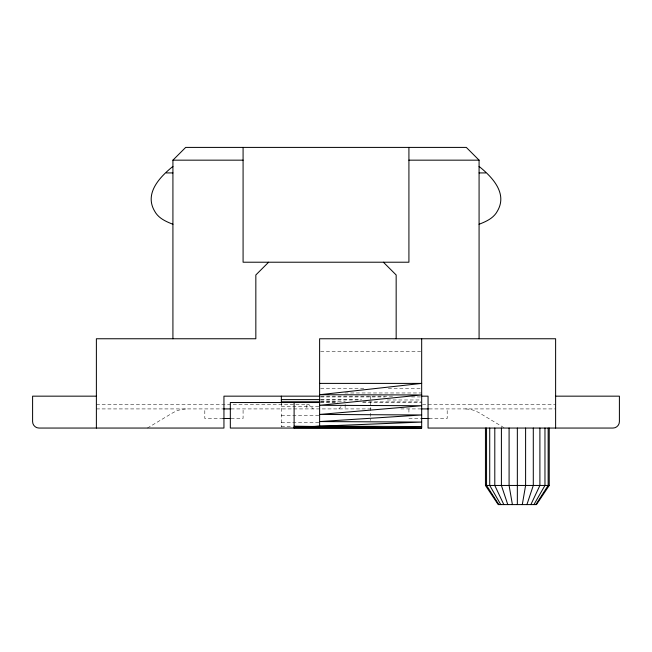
<?xml version="1.0" encoding="UTF-8"?>
<svg xmlns="http://www.w3.org/2000/svg" width="652" height="652" viewBox="0 0 652 652"><rect width="100%" height="100%" fill="white"/><g stroke="black" fill="none" stroke-linecap="round" stroke-linejoin="round"><path stroke-width="0.49" stroke-dasharray="3.26 2.44" d="M338.755 408.918L342.585 405.088M147.409 428.054L173.236 412.553L177.368 410.556L181.794 409.334L186.366 408.918M320.629 351.51L420.662 351.51M320.629 388.356L365.087 388.356M388.331 388.356L420.662 388.356M344.884 392.969L421.673 392.969M320.923 396.163L393.808 396.163M320.629 396.938L385.299 396.938M411.567 396.938L420.662 396.938M320.923 399.611L361.518 399.611M320.629 399.978L361.045 399.978M387.321 399.978L420.662 399.978M320.923 401.795L345.283 401.795M320.629 401.885L337.809 401.885M363.066 401.885L420.662 401.885M320.629 402.537L337.809 402.537M362.528 402.537L421.673 402.537M96.382 404.452L308.779 404.452L313.245 408.918M422.488 404.452L555.618 404.452M281.354 406.587L318.893 406.587M96.382 408.918L222.935 408.918M230.995 408.918L371.461 408.918M400.817 408.918L421.005 408.918M429.065 408.918L555.618 408.918M281.354 415.503L318.893 415.503M222.943 418.486L204.809 418.486L204.809 408.918M230.995 418.486L243.082 418.486L243.082 408.918M408.918 418.486L421.005 418.486M429.057 418.486L447.19 418.486L447.19 408.918M281.354 422.317L318.893 422.317M281.354 426.595L292.512 426.595M465.634 408.918L470.206 409.334L474.632 410.556L478.764 412.553L504.591 428.054M408.918 408.918L408.918 413.702M370.646 396.163L370.646 400.898M370.646 401.795L370.646 420.369M345.136 404.452L345.136 408.918M306.864 404.452L306.864 408.918M281.354 402.537L281.354 427.068"/><path stroke-width="0.98" d="M522.301 504.591L525.602 485.455L525.602 428.054M526.914 504.591L533.295 485.455L533.295 428.054M530.875 504.591L539.897 485.455L539.897 428.054M533.923 504.591L544.966 485.455L544.966 428.054M535.83 504.591L548.153 485.455L548.153 428.054M549.237 428.054L549.237 485.455L536.482 504.591L498.209 504.591L485.455 485.455L485.455 428.054M172.919 338.755L172.919 160.164L185.681 147.409L466.319 147.409L479.081 160.164L479.081 338.755M268.6 262.218L255.837 274.973L255.837 338.755L96.382 338.755L96.382 428.054M172.919 166.431C159.846 176.928 144.133 193.351 154.614 211.118C158.436 218.273 165.795 221.476 172.919 224.272M479.081 224.272C486.205 221.476 493.564 218.273 497.386 211.118C507.867 193.351 492.154 176.928 479.081 166.431M421.673 426.53L319.619 426.188L294.109 427.842L421.673 428.054L421.673 338.755M294.109 427.223L421.673 422.072L319.619 421.559L421.673 414.974L319.619 414.444L421.673 405.731L319.619 405.291L421.673 394.957L319.619 394.721L421.673 383.4L319.619 383.4M172.919 160.164L243.082 160.164M408.918 160.164L479.081 160.164M166.317 172.919L172.919 172.919M479.081 172.919L485.683 172.919M96.382 396.163L32.6 396.163L32.6 421.673C32.576 425.088 35.567 428.071 38.981 428.054L223.946 428.054L223.946 396.163L319.912 396.163M421.958 396.163L428.054 396.163L428.054 428.054L613.019 428.054C616.433 428.071 619.424 425.088 619.4 421.673L619.4 396.163L555.618 396.163M281.354 399.611L319.912 399.611M281.354 401.795L319.912 401.795M319.912 402.537L230.327 402.537L230.327 428.054L421.673 428.054L294.109 426.188M223.652 408.918L230.775 408.918M421.225 408.918L428.348 408.918M222.943 418.486L229.993 418.486M422.007 418.486L429.057 418.486M485.455 485.455L549.237 485.455M383.4 262.218L396.163 274.973L396.163 338.755M498.861 504.591L486.547 485.455L486.547 428.054M500.777 504.591L489.725 485.455L489.725 428.054M503.817 504.591L494.795 485.455L494.795 428.054M507.778 504.591L501.404 485.455L501.404 428.054M512.399 504.591L509.09 485.455L509.09 428.054M555.618 428.054L555.618 338.755L319.619 338.755L319.619 426.188M517.346 428.054L517.346 504.591M408.918 147.409L408.918 262.218L243.082 262.218L243.082 147.409M294.109 402.537L294.109 428.054M281.354 396.163L281.354 403.034"/></g></svg>
